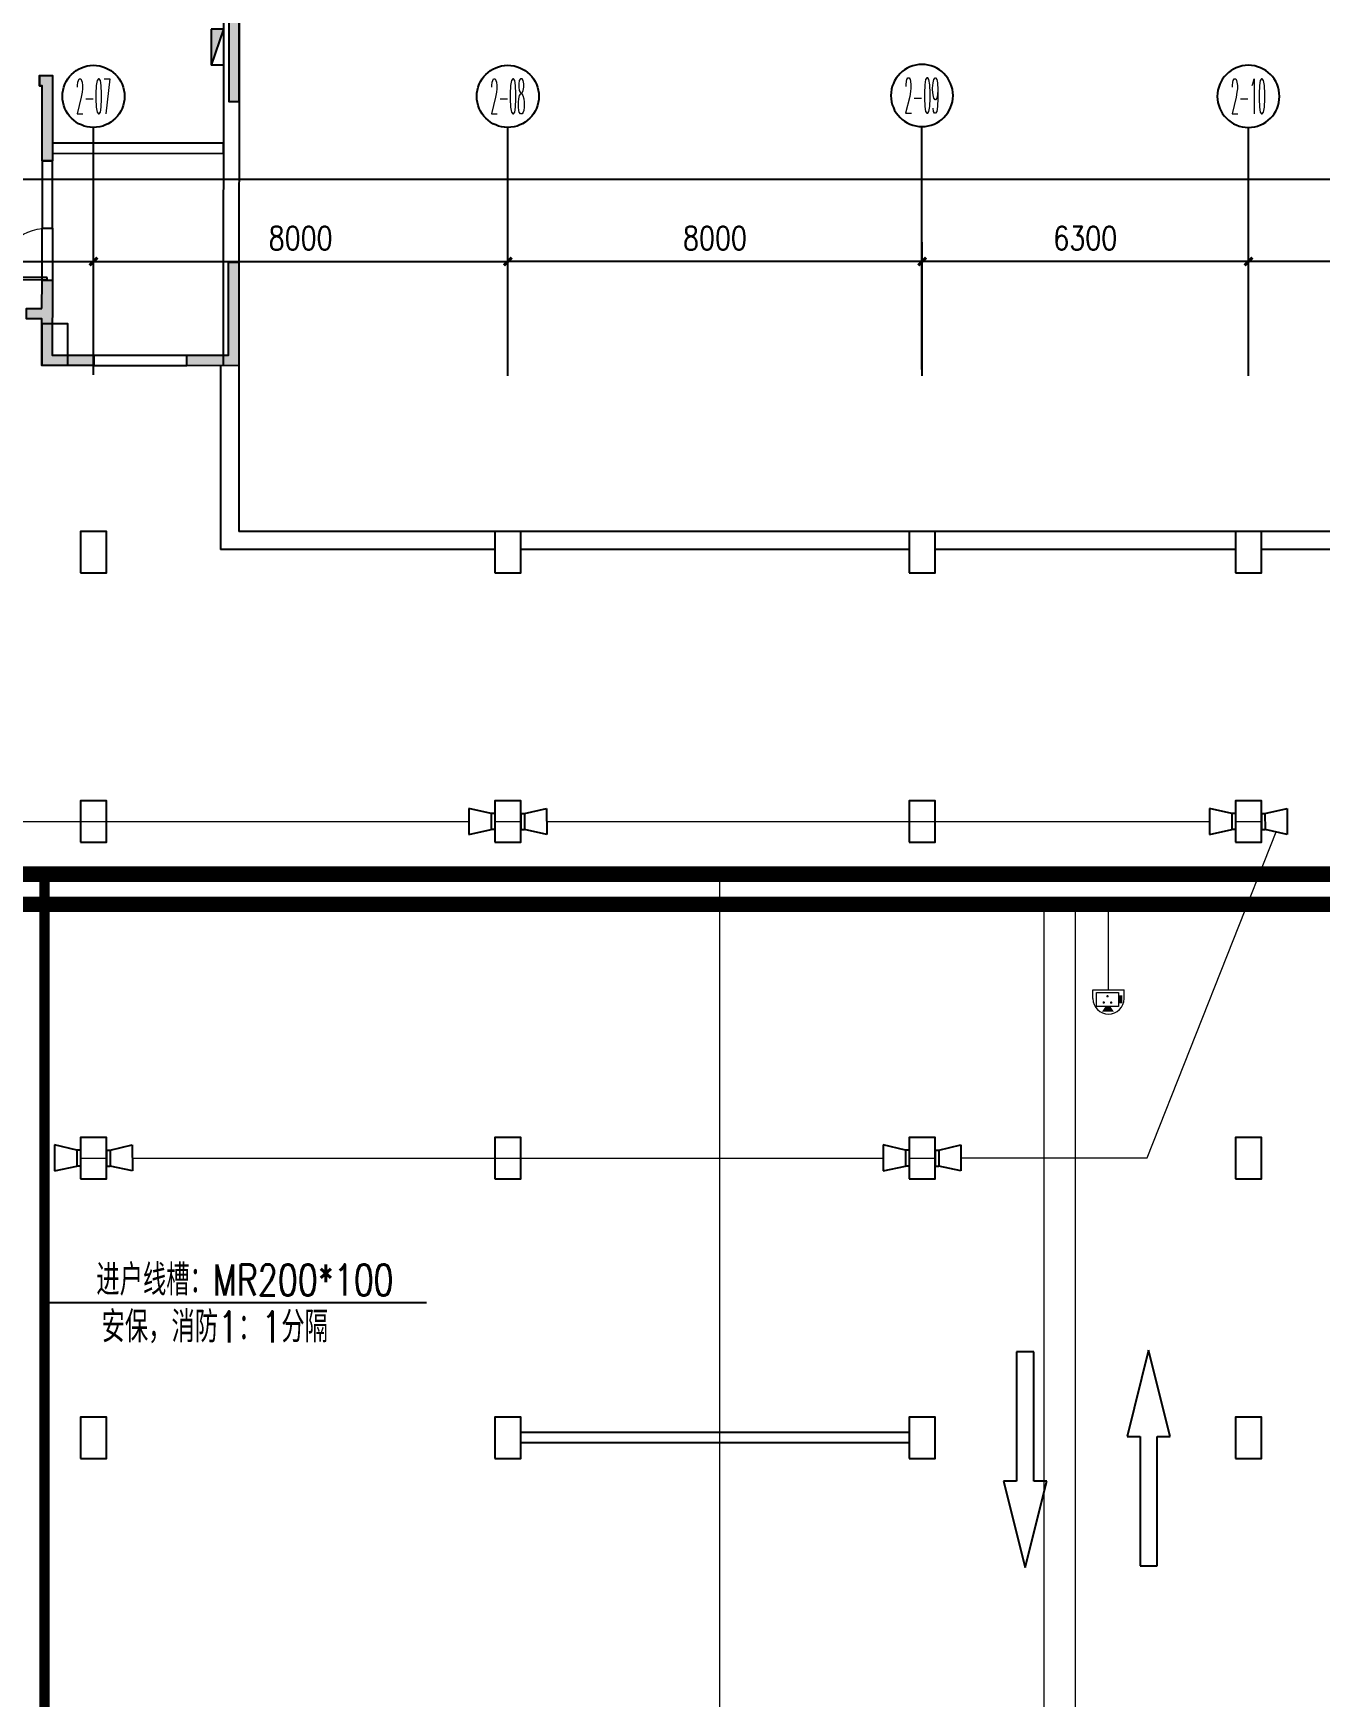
# Model space of a CAD drawing. Extents: x -781653 to 929899, y -295171 to 30012.
# Drawn here: x 301792 to 326631, y -154705 to -122583 of the extents above; entities that cross this region are included whole.
import ezdxf
from ezdxf.enums import TextEntityAlignment as Align

# ---------------------------------------------------------------- set-up
doc = ezdxf.new("R2010")
doc.units = 0
doc.header["$LTSCALE"] = 10
doc.header["$MEASUREMENT"] = 0
for name, pattern in [('CENTER', [2, 1.25, -0.25, 0.25, -0.25]), ('DASH', [0.35, 0.25, -0.1]), ('DASHED', [0.75, 0.5, -0.25])]:
    doc.linetypes.add(name, pattern=pattern)
doc.layers.get('0').update_dxf_attribs({"linetype": 'CONTINUOUS'})
doc.layers.get('Defpoints').update_dxf_attribs({"linetype": 'CONTINUOUS'})
for name, color, linetype in [('AXIS', 3, 'CONTINUOUS'), ('AXIS_TEXT', 7, 'CONTINUOUS'), ('COLUMN', 1, 'CONTINUOUS'), ('DOTE', 8, 'CENTER'), ('JPS-XHS', 7, 'CONTINUOUS'), ('PUB_DIM', 3, 'CONTINUOUS'), ('RD-equip', 3, 'CONTINUOUS'), ('RD-text', 4, 'CONTINUOUS'), ('solid', 252, 'CONTINUOUS'), ('STAIR', 9, 'CONTINUOUS'), ('wall', 8, 'CONTINUOUS'), ('wall-jg', 7, 'CONTINUOUS'), ('WINDOW', 4, 'CONTINUOUS'), ('结构墙', 1, 'CONTINUOUS'), ('行车方向', 4, 'CONTINUOUS'), ('行车线', 207, 'CONTINUOUS')]:
    doc.layers.add(name, color=color, linetype=linetype)
doc.layers.add('RD-line', color=2, linetype='CONTINUOUS', lineweight=0)
doc.layers.get('DOTE').off()
doc.styles.add('_TCH_AXIS', font='COMPLEX', dxfattribs={"bigfont": 'GBCBIG'})
doc.styles.add('_TEL_DIM', font='SIMPLEX', dxfattribs={"width": 0.8, "height": 3.5, "bigfont": 'HZTXT'})
doc.styles.add('COMPLEX', font='COMPLEX')
doc.styles.add('DIM_FONT', font='SIMPLEX', dxfattribs={"width": 0.8, "bigfont": 'HZTXT'})
doc.linetypes.add('BRA', pattern='A,2.8,-0.1,["B",_TEL_DIM,S=0.07,R=0,X=0,Y=-0.12],-0.25', length=3.15)
doc.linetypes.add('CCTV', pattern='A,2.8,-0.1,["V",_TEL_DIM,S=0.07,R=0,X=0,Y=-0.12],-0.25', length=3.15)
doc.dimstyles.new('DIMN300', dxfattribs={"dimscale": 3, "dimtxt": 300, "dimasz": 100, "dimexe": 250, "dimexo": 300, "dimgap": 150, "dimtad": 1, "dimdec": 0, "dimzin": 0, "dimdsep": 46, "dimtxsty": 'DIM_FONT', "dimblk": 'ARCHTICK', "dimcen": 0.09, "dimclrt": 7, "dimazin": 2, "dimtfac": 1, "dimtdec": 0, "dimtix": 1, "dimtmove": 2, "dimatfit": 3, "dimfxl": 0, "dimtolj": 1, "dimtzin": 0, "dimarcsym": 0})

# ---------------------------------------------------------------- blocks, each defined once
blk = doc.blocks.new('DXHS')
at = {"layer": 'JPS-XHS'}
blk.add_hatch(color=256, dxfattribs=at).paths.add_polyline_path([(-350, 240), (-350, 0), (350, 0)])
at = {"layer": 'JPS-XHS', "linetype": 'Continuous'}
for p, q in [((-350, 240), (-350, 0)), ((-350, 240), (350, 240)), ((-350, 0), (350, 0)), ((350, 240), (350, 0))]:
    blk.add_line(p, q, dxfattribs=at)
at = {"layer": 'JPS-XHS'}
blk.add_line((-350, 240), (350, 0), dxfattribs=at)
blk = doc.blocks.new('$DorLib2D$00000001')
for p, q in [((0.45, 0.975), (0.5, 0.975)), ((0.45, 0), (0.45, 0.975)), ((0.5, 0), (0.5, 0.975)), ((0.5, 0), (0.45, 0))]:
    blk.add_line(p, q)
at = {"lineweight": 13}
blk.add_arc((0.475, 0), 0.975, 91.4693, 180, dxfattribs=at)
blk = doc.blocks.new('A$C6717307E')
at = {"layer": 'solid'}
blk.add_hatch(color=8, dxfattribs=at).paths.add_polyline_path([(40800, 4700), (41000, 4700), (41000, 6350), (40750, 6350), (40750, 6150), (40800, 6150)])
at = {"layer": 'STAIR', "color": 8}
for p, q in [((40800, 2400), (40800, 3400)), ((41000, 3400), (41000, 2400))]:
    blk.add_line(p, q, dxfattribs=at)
at = {"layer": 'wall', "color": 8}
for p, q in [((41000, 5050), (44300, 5050)), ((41000, 5050), (41000, 4850)), ((41000, 4850), (44300, 4850)), ((44300, 5050), (44300, 4850)), ((40800, 4700), (40800, 3400)), ((41000, 4700), (40800, 4700)), ((41000, 3400), (41000, 4700)), ((40800, 3400), (41000, 3400))]:
    blk.add_line(p, q, dxfattribs=at)
at = {"layer": 'wall-jg', "color": 8}
for p, q in [((44300, 7550), (44300, 5050)), ((40750, 6350), (40750, 6150)), ((40750, 6350), (41000, 6350)), ((40750, 6150), (40800, 6150)), ((40800, 4700), (40800, 6150)), ((41000, 6350), (41000, 4700)), ((44300, 5050), (44300, 5050)), ((44300, 4850), (44300, 5050)), ((44300, 4850), (44300, 4850)), ((40800, 4700), (41000, 4700))]:
    blk.add_line(p, q, dxfattribs=at)
at = {"layer": 'JPS-XHS', "color": 8, "rotation": 270}
blk.add_blockref('DXHS', (44060, 6900), dxfattribs=at)
at = {"layer": 'WINDOW', "color": 8, "xscale": -1000.000000000001, "yscale": 1000.000000000001, "zscale": -1000, "rotation": 90}
blk.add_blockref('$DorLib2D$00000001', (40900, 2900), dxfattribs=at)
blk = doc.blocks.new('A$C1B283A79')
at = {"layer": 'solid'}
for points in [[(44600, 7500), (44600, 5500), (44400, 5500), (44400, 7300), (44150, 7300), (44150, 7500)], [(40800, 5800), (40750, 5800), (40750, 6000), (41000, 6000), (41000, 4350), (40800, 4350)], [(43600, 400), (43600, 600), (44400, 600), (44400, 2400), (44600, 2400), (44600, 400)], [(41800, 600), (41800, 400), (40800, 400), (40800, 1300), (40500, 1300), (40500, 1500), (40800, 1500), (40800, 2050), (41000, 2050), (41000, 600)]]:
    blk.add_hatch(color=256, dxfattribs=at).paths.add_polyline_path(points)
at = {"layer": 'wall-jg'}
blk.add_lwpolyline([(44150, 7300), (44400, 7300), (44400, 5500), (44600, 5500), (44600, 7500), (44150, 7500)], close=True, dxfattribs=at)
for points in [[(41000, 4350), (40800, 4350), (40800, 5800), (40750, 5800), (40750, 6000), (41000, 6000), (41000, 4350)], [(44600, 400), (43600, 400), (43600, 600), (44400, 600), (44400, 2400), (44600, 2400), (44600, 400)], [(40800, 1500), (40800, 2050), (41000, 2050), (41000, 600), (41800, 600), (41800, 400), (40800, 400), (40800, 1300), (40500, 1300), (40500, 1500), (40800, 1500)]]:
    blk.add_lwpolyline(points, dxfattribs=at)
blk = doc.blocks.new('A$C1C157CE4')
at = {"layer": '行车线', "linetype": 'DASH', "ltscale": 3000}
for points in [[(4167, 2967), (1667, 2967), (1667, 3217), (0, 2800), (1667, 2383), (1667, 2633), (4167, 2633)], [(2531, 833), (2531, 583), (31, 583), (31, 250), (2531, 250), (2531, 0), (4198, 417)]]:
    blk.add_lwpolyline(points, close=True, dxfattribs=at)
blk = doc.blocks.new('A$C0FE76EBE')
at = {"layer": 'COLUMN'}
for points in [[(-125232, 57157), (-124732, 57157), (-124732, 57957), (-125232, 57957)], [(-124487, 53147), (-123987, 53147), (-123987, 53947), (-124487, 53947)], [(-116487, 53147), (-115987, 53147), (-115987, 53947), (-116487, 53947)], [(-108487, 53147), (-107987, 53147), (-107987, 53947), (-108487, 53947)], [(-102187, 53147), (-101687, 53147), (-101687, 53947), (-102187, 53947)], [(-124487, 47947), (-123987, 47947), (-123987, 48747), (-124487, 48747)], [(-116487, 47947), (-115987, 47947), (-115987, 48747), (-116487, 48747)], [(-108487, 47947), (-107987, 47947), (-107987, 48747), (-108487, 48747)], [(-102187, 47947), (-101687, 47947), (-101687, 48747), (-102187, 48747)], [(-124487, 41447), (-123987, 41447), (-123987, 42247), (-124487, 42247)], [(-116487, 41447), (-115987, 41447), (-115987, 42247), (-116487, 42247)], [(-108487, 41447), (-107987, 41447), (-107987, 42247), (-108487, 42247)], [(-102187, 41447), (-101687, 41447), (-101687, 42247), (-102187, 42247)], [(-124487, 36047), (-123987, 36047), (-123987, 36847), (-124487, 36847)], [(-116487, 36047), (-115987, 36047), (-115987, 36847), (-116487, 36847)], [(-108487, 36047), (-107987, 36047), (-107987, 36847), (-108487, 36847)], [(-102187, 36047), (-101687, 36047), (-101687, 36847), (-102187, 36847)]]:
    blk.add_lwpolyline(points, close=True, dxfattribs=at)
at = {"layer": '结构墙', "linetype": 'ByBlock'}
for p, q in [((-121782, 57150), (-121782, 53597)), ((-121432, 57150), (-121432, 53947)), ((-94937, 53947), (-121432, 53947)), ((-116487, 53597), (-121782, 53597)), ((-108487, 53597), (-115987, 53597)), ((-102187, 53597), (-107987, 53597)), ((-95437, 53597), (-101687, 53597))]:
    blk.add_line(p, q, dxfattribs=at)
blk = doc.blocks.new('_ArchTick')
at = {"color": 0, "linetype": 'ByBlock', "const_width": 0.4}
blk.add_lwpolyline([(-0.5, -0.5), (0.5, 0.5)], dxfattribs=at)
blk = doc.blocks.new('*D106')
at = {"layer": 'Defpoints', "color": 0}
for p in [(135864, 114956), (127864, 112319), (135864, 112319)]:
    blk.add_point(p, dxfattribs=at)
at = {"layer": 'PUB_DIM', "color": 0, "lineweight": -2}
for p, q in [((127864, 112769), (127864, 115331)), ((135864, 112769), (135864, 115331)), ((127864, 114956), (135864, 114956))]:
    blk.add_line(p, q, dxfattribs=at)
at = {"layer": 'PUB_DIM', "color": 0, "lineweight": -2, "xscale": 150, "yscale": 150, "zscale": 150, "rotation": 180}
blk.add_blockref('_ArchTick', (127864, 114956), dxfattribs=at)
at = {"layer": 'PUB_DIM', "color": 0, "lineweight": -2, "xscale": 150, "yscale": 150, "zscale": 150}
blk.add_blockref('_ArchTick', (135864, 114956), dxfattribs=at)
at = {"layer": 'PUB_DIM', "color": 7, "insert": (131864, 115406), "char_height": 450, "attachment_point": 5, "style": 'DIM_FONT'}
blk.add_mtext('\\A1;8000', dxfattribs=at)
blk = doc.blocks.new('*D107')
at = {"layer": 'Defpoints', "color": 0}
for p in [(127864, 114956), (119864, 112319), (127864, 112319)]:
    blk.add_point(p, dxfattribs=at)
at = {"layer": 'PUB_DIM', "color": 0, "lineweight": -2}
for p, q in [((119864, 112769), (119864, 115331)), ((127864, 112769), (127864, 115331)), ((119864, 114956), (127864, 114956))]:
    blk.add_line(p, q, dxfattribs=at)
at = {"layer": 'PUB_DIM', "color": 0, "lineweight": -2, "xscale": 150, "yscale": 150, "zscale": 150, "rotation": 180}
blk.add_blockref('_ArchTick', (119864, 114956), dxfattribs=at)
at = {"layer": 'PUB_DIM', "color": 0, "lineweight": -2, "xscale": 150, "yscale": 150, "zscale": 150}
blk.add_blockref('_ArchTick', (127864, 114956), dxfattribs=at)
at = {"layer": 'PUB_DIM', "color": 7, "insert": (123864, 115406), "char_height": 450, "attachment_point": 5, "style": 'DIM_FONT'}
blk.add_mtext('\\A1;8000', dxfattribs=at)
blk = doc.blocks.new('*D118')
at = {"layer": 'Defpoints', "color": 0}
for p in [(295364, 116544), (25264, 112319), (295364, 112296)]:
    blk.add_point(p, dxfattribs=at)
at = {"layer": 'PUB_DIM', "color": 0, "lineweight": -2}
for p, q in [((25264, 112769), (25264, 116919)), ((295364, 112746), (295364, 116919)), ((25264, 116544), (295364, 116544))]:
    blk.add_line(p, q, dxfattribs=at)
at = {"layer": 'PUB_DIM', "color": 0, "lineweight": -2, "xscale": 150, "yscale": 150, "zscale": 150, "rotation": 180}
blk.add_blockref('_ArchTick', (25264, 116544), dxfattribs=at)
at = {"layer": 'PUB_DIM', "color": 0, "lineweight": -2, "xscale": 150, "yscale": 150, "zscale": 150}
blk.add_blockref('_ArchTick', (295364, 116544), dxfattribs=at)
at = {"layer": 'PUB_DIM', "color": 7, "insert": (160314, 116994), "char_height": 450, "attachment_point": 5, "style": 'DIM_FONT'}
blk.add_mtext('\\A1;270100', dxfattribs=at)
blk = doc.blocks.new('_AXISO')
blk.add_circle((0, 0), 0.5)
at = {"layer": 'AXIS_TEXT', "style": 'COMPLEX', "width": 1.041667}
blk.add_attdef('A', text='', height=0.56, dxfattribs=at).set_placement((-0.25, -0.28), (0.25, -0.28), align=Align.FIT)
blk = doc.blocks.new('*D159')
at = {"layer": 'Defpoints', "color": 0}
for p in [(150164, 114956), (150164, 112319), (156964, 112296)]:
    blk.add_point(p, dxfattribs=at)
at = {"layer": 'PUB_DIM', "color": 0, "lineweight": -2}
for p, q in [((150164, 112769), (150164, 115331)), ((156964, 112746), (156964, 115331)), ((156964, 114956), (150164, 114956))]:
    blk.add_line(p, q, dxfattribs=at)
at = {"layer": 'PUB_DIM', "color": 0, "lineweight": -2, "xscale": 150, "yscale": 150, "zscale": 150, "rotation": 180}
blk.add_blockref('_ArchTick', (150164, 114956), dxfattribs=at)
at = {"layer": 'PUB_DIM', "color": 0, "lineweight": -2, "xscale": 150, "yscale": 150, "zscale": 150}
blk.add_blockref('_ArchTick', (156964, 114956), dxfattribs=at)
at = {"layer": 'PUB_DIM', "color": 7, "insert": (153564, 115406), "char_height": 450, "attachment_point": 5, "style": 'DIM_FONT'}
blk.add_mtext('\\A1;6800', dxfattribs=at)
blk = doc.blocks.new('*D181')
at = {"layer": 'Defpoints', "color": 0}
for p in [(143864, 114956), (143864, 112296), (150164, 112296)]:
    blk.add_point(p, dxfattribs=at)
at = {"layer": 'PUB_DIM', "color": 0, "lineweight": -2}
for p, q in [((143864, 112746), (143864, 115331)), ((150164, 112746), (150164, 115331)), ((150164, 114956), (143864, 114956))]:
    blk.add_line(p, q, dxfattribs=at)
at = {"layer": 'PUB_DIM', "color": 0, "lineweight": -2, "xscale": 150, "yscale": 150, "zscale": 150, "rotation": 180}
blk.add_blockref('_ArchTick', (143864, 114956), dxfattribs=at)
at = {"layer": 'PUB_DIM', "color": 0, "lineweight": -2, "xscale": 150, "yscale": 150, "zscale": 150}
blk.add_blockref('_ArchTick', (150164, 114956), dxfattribs=at)
at = {"layer": 'PUB_DIM', "color": 7, "insert": (147014, 115406), "char_height": 450, "attachment_point": 5, "style": 'DIM_FONT'}
blk.add_mtext('\\A1;6300', dxfattribs=at)
blk = doc.blocks.new('*D182')
at = {"layer": 'Defpoints', "color": 0}
for p in [(135864, 114956), (135864, 112296), (143864, 112296)]:
    blk.add_point(p, dxfattribs=at)
at = {"layer": 'PUB_DIM', "color": 0, "lineweight": -2}
for p, q in [((135864, 112746), (135864, 115331)), ((143864, 112746), (143864, 115331)), ((143864, 114956), (135864, 114956))]:
    blk.add_line(p, q, dxfattribs=at)
at = {"layer": 'PUB_DIM', "color": 0, "lineweight": -2, "xscale": 150, "yscale": 150, "zscale": 150, "rotation": 180}
blk.add_blockref('_ArchTick', (135864, 114956), dxfattribs=at)
at = {"layer": 'PUB_DIM', "color": 0, "lineweight": -2, "xscale": 150, "yscale": 150, "zscale": 150}
blk.add_blockref('_ArchTick', (143864, 114956), dxfattribs=at)
at = {"layer": 'PUB_DIM', "color": 7, "insert": (139864, 115406), "char_height": 450, "attachment_point": 5, "style": 'DIM_FONT'}
blk.add_mtext('\\A1;8000', dxfattribs=at)
blk = doc.blocks.new('PCY07')
at = {"color": 0, "lineweight": -2}
for p, q in [((-321, 0), (-321, 182)), ((-321, 182), (321, 182)), ((-249, -161), (-249, 129)), ((-249, 129), (205, 129)), ((205, 129), (205, -161)), ((321, 0), (321, 182)), ((205, -161), (-249, -161))]:
    blk.add_line(p, q, dxfattribs=at)
at = {"color": 0, "lineweight": -2, "const_width": 25}
for points in [[(-34, 48, 1), (-9, 48, 1)], [(-111, -81, 1), (-86, -81, 1)], [(67, -81, -1), (42, -81, -1)]]:
    blk.add_lwpolyline(points, format="xyb", close=True, dxfattribs=at)
at = {"color": 0, "lineweight": -2, "const_width": 80}
blk.add_lwpolyline([(245, 69), (245, -100)], dxfattribs=at)
at = {"color": 0, "lineweight": -2}
blk.add_lwpolyline([(-12, -162, 100, 250, 0), (-12, -272, 250, 250, 0)], format="xyseb", dxfattribs=at)
blk.add_arc((0, 0), 321, 180, 0, dxfattribs=at)
blk = doc.blocks.new('adasdasdasd')
at = {"layer": 'RD-equip'}
for p, q in [((-151, 430), (-251, 0)), ((-154, 500), (-154, 430)), ((-154, 500), (159, 500)), ((-154, 430), (159, 430)), ((251, 0), (158, 430)), ((159, 500), (159, 430)), ((-251, 0), (251, 0))]:
    blk.add_line(p, q, dxfattribs=at)
blk = doc.blocks.new('A$C35934B5C')
at = {"layer": 'AXIS'}
for p, q in [((127864.2, 112768.8), (127864.2, 117544.5)), ((135864.2, 112768.8), (135864.2, 117544.5)), ((143861.5, 112872.9), (143861.5, 117559.9)), ((150164.2, 112857.5), (150164.2, 117544.5))]:
    blk.add_line(p, q, dxfattribs=at)
ref = blk.add_blockref('_AXISO', (127864.2, 118144.5), dxfattribs=dict(at, xscale=1200, yscale=1200, zscale=1200))
ref.add_attrib('A', '2-07', dxfattribs={"layer": 'AXIS_TEXT', "linetype": 'ByBlock', "height": 678.82, "style": '_TCH_AXIS', "width": 0.2625}).set_placement((127524.8, 117805.1), (128203.6, 117805.1), align=Align.FIT)
ref = blk.add_blockref('_AXISO', (135864.2, 118144.5), dxfattribs=dict(at, xscale=1200, yscale=1200, zscale=1200))
ref.add_attrib('A', '2-08', dxfattribs={"layer": 'AXIS_TEXT', "linetype": 'ByBlock', "height": 678.82, "style": '_TCH_AXIS', "width": 0.2625}).set_placement((135524.8, 117805.1), (136203.6, 117805.1), align=Align.FIT)
ref = blk.add_blockref('_AXISO', (143861.5, 118159.9), dxfattribs=dict(at, xscale=-1200, yscale=1200, zscale=1200, rotation=180))
ref.add_attrib('A', '2-09', dxfattribs={"layer": 'AXIS_TEXT', "linetype": 'ByBlock', "height": 678.82, "style": '_TCH_AXIS', "width": 0.2625}).set_placement((143522.1, 117820.5), (144200.9, 117820.5), align=Align.FIT)
ref = blk.add_blockref('_AXISO', (150164.2, 118144.5), dxfattribs=dict(at, xscale=-1200, yscale=1200, zscale=1200, rotation=180))
ref.add_attrib('A', '2-10', dxfattribs={"layer": 'AXIS_TEXT', "linetype": 'ByBlock', "height": 678.82, "style": '_TCH_AXIS', "width": 0.28}).set_placement((149824.8, 117805.1), (150503.6, 117805.1), align=Align.FIT)
at = {"layer": 'PUB_DIM'}
for base, p1, p2, picture, middle in [((295364.2, 116543.9), (25264.2, 112318.8), (295364.2, 112296.4), '*D118', (160314.2, 116993.9)), ((135864.2, 114956.2), (143864.2, 112296.4), (135864.2, 112296.4), '*D182', (139864.2, 115406.2)), ((143864.2, 114956.2), (150164.2, 112296.4), (143864.2, 112296.4), '*D181', (147014.2, 115406.2)), ((150164.2, 114956.2), (156964.2, 112296.4), (150164.2, 112318.8), '*D159', (153564.2, 115406.2))]:
    dim = blk.add_linear_dim(base=base, p1=p1, p2=p2, dimstyle='DIMN300', override={"dimscale": 1.5}, dxfattribs=at)
    dim.commit()
    dim.dimension.update_dxf_attribs({"geometry": picture, "text_midpoint": middle})
for p1, p2, picture, middle in [((119864.2, 112318.8), (127864.2, 112318.8), '*D107', (123864.2, 115406.2)), ((127864.2, 112318.8), (135864.2, 112318.8), '*D106', (131864.2, 115406.2))]:
    dim = blk.add_aligned_dim(p1=p1, p2=p2, distance=2637.4, dimstyle='DIMN300', override={"dimscale": 1.5}, dxfattribs=at)
    dim.commit()
    dim.dimension.update_dxf_attribs({"geometry": picture, "text_midpoint": middle})

msp = doc.modelspace()

# ---------------------------------------------------------------- linework, layer by layer
at = {"layer": 'RD-line', "linetype": 'BRA', "ltscale": 0.8}
for p, q in [((295704, -137805.1), (310203.5, -137805.1)), ((310703.8, -137805.1), (311203.8, -137805.1)), ((311704, -137805.1), (324503.5, -137805.1)), ((323296.8, -144302), (325789.1, -138006.6)), ((325003.8, -137805.1), (325503.8, -137805.1)), ((302703.8, -144305.1), (303203.8, -144305.1)), ((303704, -144305.1), (318203.5, -144305.1)), ((318703.8, -144305.1), (319203.8, -144305.1)), ((319704, -144302), (323296.8, -144302))]:
    msp.add_line(p, q, dxfattribs=at)
at = {"layer": 'RD-line', "linetype": 'CCTV', "ltscale": 0.8}
for p, q in [((315041, -138821.7), (315041, -194681.3)), ((321312.2, -175919.4), (321312.2, -139403.3)), ((321917.4, -158237.2), (321917.4, -139403.3))]:
    msp.add_line(p, q, dxfattribs=at)
at = {"layer": 'RD-line'}
msp.add_line((322553, -141054.1), (322553, -139403.3), dxfattribs=at)
at = {"layer": 'RD-line', "linetype": 'DASHED'}
for points, const_width in [([(453905.7, -138821.7), (217379, -138821.7)], 300), ([(302010.5, -138821.7), (302010.5, -182798.2)], 200)]:
    msp.add_lwpolyline(points, dxfattribs=dict(at, const_width=const_width))
at = {"layer": 'RD-line', "const_width": 300}
msp.add_lwpolyline([(453467.9, -139403.3), (216965.4, -139403.3)], dxfattribs=at)
at = {"layer": 'RD-text'}
msp.add_line((302010.5, -147094.1), (309385.3, -147094.1), dxfattribs=at)
at = {"layer": 'wall', "linetype": 'ByBlock'}
for p, q in [((302958.8, -128799.1), (304758.8, -128801.1)), ((302958.6, -128999.1), (304758.6, -129001.1))]:
    msp.add_line(p, q, dxfattribs=at)
at = {"layer": 'wall'}
for p, q in [((318703.8, -149605.1), (311203.8, -149605.1)), ((318703.8, -149805.1), (311203.8, -149805.1))]:
    msp.add_line(p, q, dxfattribs=at)
at = {"layer": '结构墙', "linetype": 'ByBlock'}
for points in [[(305766.5, -121902.2), (305758.6, -129002.2)], [(305466.2, -122201.9), (305458.6, -129001.9)]]:
    msp.add_lwpolyline(points, dxfattribs=at)

# ---------------------------------------------------------------- block references
at = {"rotation": 359.9360638265084}
msp.add_blockref('A$C6717307E', (261157.8, -129702.5), dxfattribs=at)
at = {"layer": 'DOTE', "color": 3}
msp.add_blockref('A$C35934B5C', (175089.6, -241945.8), dxfattribs=at)
at = {"layer": 'RD-equip', "rotation": 269.9204302749589}
for p in [(310203.5, -137802), (324503.5, -137802), (302203.5, -144302), (318203.5, -144302)]:
    msp.add_blockref('adasdasdasd', p, dxfattribs=at)
at = {"layer": 'RD-equip', "xscale": -1, "rotation": 90.0795697250411}
for p in [(311704, -137802), (326004, -137802), (303704, -144302), (319704, -144302)]:
    msp.add_blockref('adasdasdasd', p, dxfattribs=at)
at = {"layer": 'RD-equip', "color": 3, "lineweight": 0, "xscale": 0.9345000046305358, "yscale": 0.934500004601432, "zscale": 0.9345000046725}
msp.add_blockref('PCY07', (322553, -141224.1), dxfattribs=at)
at = {"layer": 'wall', "rotation": 359.9360638265084}
msp.add_blockref('A$C1B283A79', (261158.2, -129352.5), dxfattribs=at)
at = {"layer": '结构墙'}
msp.add_blockref('A$C0FE76EBE', (427190.6, -186151.8), dxfattribs=at)
at = {"layer": '行车方向', "rotation": 90}
msp.add_blockref('A$C1C157CE4', (323744.1, -152211.3), dxfattribs=at)

# ---------------------------------------------------------------- texts
at = {"layer": 'RD-text', "style": '_TEL_DIM', "width": 0.75}
for s, p in [('进户线槽：MR200*100', (303009, -146957.1)), ('安保，消防1：1分隔', (303110.3, -147862.4))]:
    msp.add_text(s, height=600, dxfattribs=at).set_placement(p)

doc.saveas('drawing.dxf')
